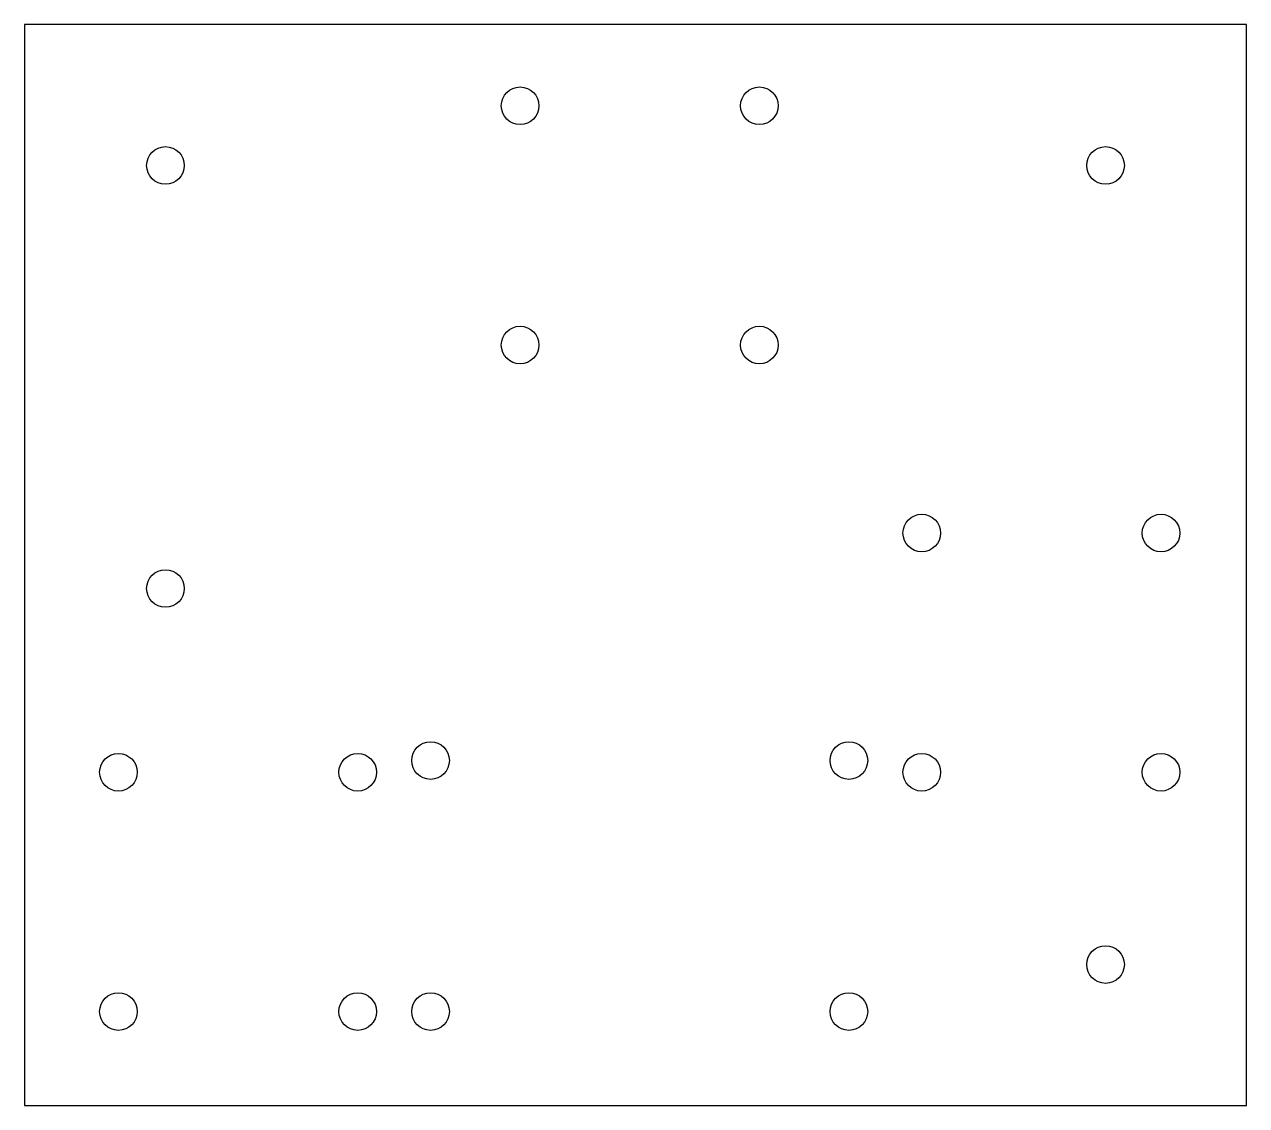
# Model space of a CAD drawing. Extents: x 0 to 130, y 0 to 115.
import ezdxf

# ---------------------------------------------------------------- set-up
doc = ezdxf.new("R2010")
doc.units = 0
doc.layers.get('0').update_dxf_attribs({"linetype": 'continuous'})

# ---------------------------------------------------------------- blocks, each defined once
blk = doc.blocks.new('SKETCH003')
at = {"color": 7}
for centre in [(15, 100), (115, 100), (15, 55), (115, 15)]:
    blk.add_circle(centre, 2, dxfattribs=at)
blk = doc.blocks.new('SKETCH002')
at = {"color": 7}
for centre in [(52.725, 106.35), (78.175, 106.35), (52.725, 80.9), (78.175, 80.9), (95.45, 60.9), (120.9, 60.9), (43.2, 36.7), (87.7, 36.7), (10, 35.45), (35.45, 35.45), (95.45, 35.45), (120.9, 35.45), (10, 10), (35.45, 10), (43.2, 10), (87.7, 10)]:
    blk.add_circle(centre, 2, dxfattribs=at)

msp = doc.modelspace()

# ---------------------------------------------------------------- linework, layer by layer
at = {"color": 7}
msp.add_lwpolyline([(0, 0), (130, 0), (130, 115), (0, 115)], close=True, dxfattribs=at)

# ---------------------------------------------------------------- block references
for name in ['SKETCH002', 'SKETCH003']:
    msp.add_blockref(name, (0, 0), dxfattribs=at)

doc.saveas('drawing.dxf')
